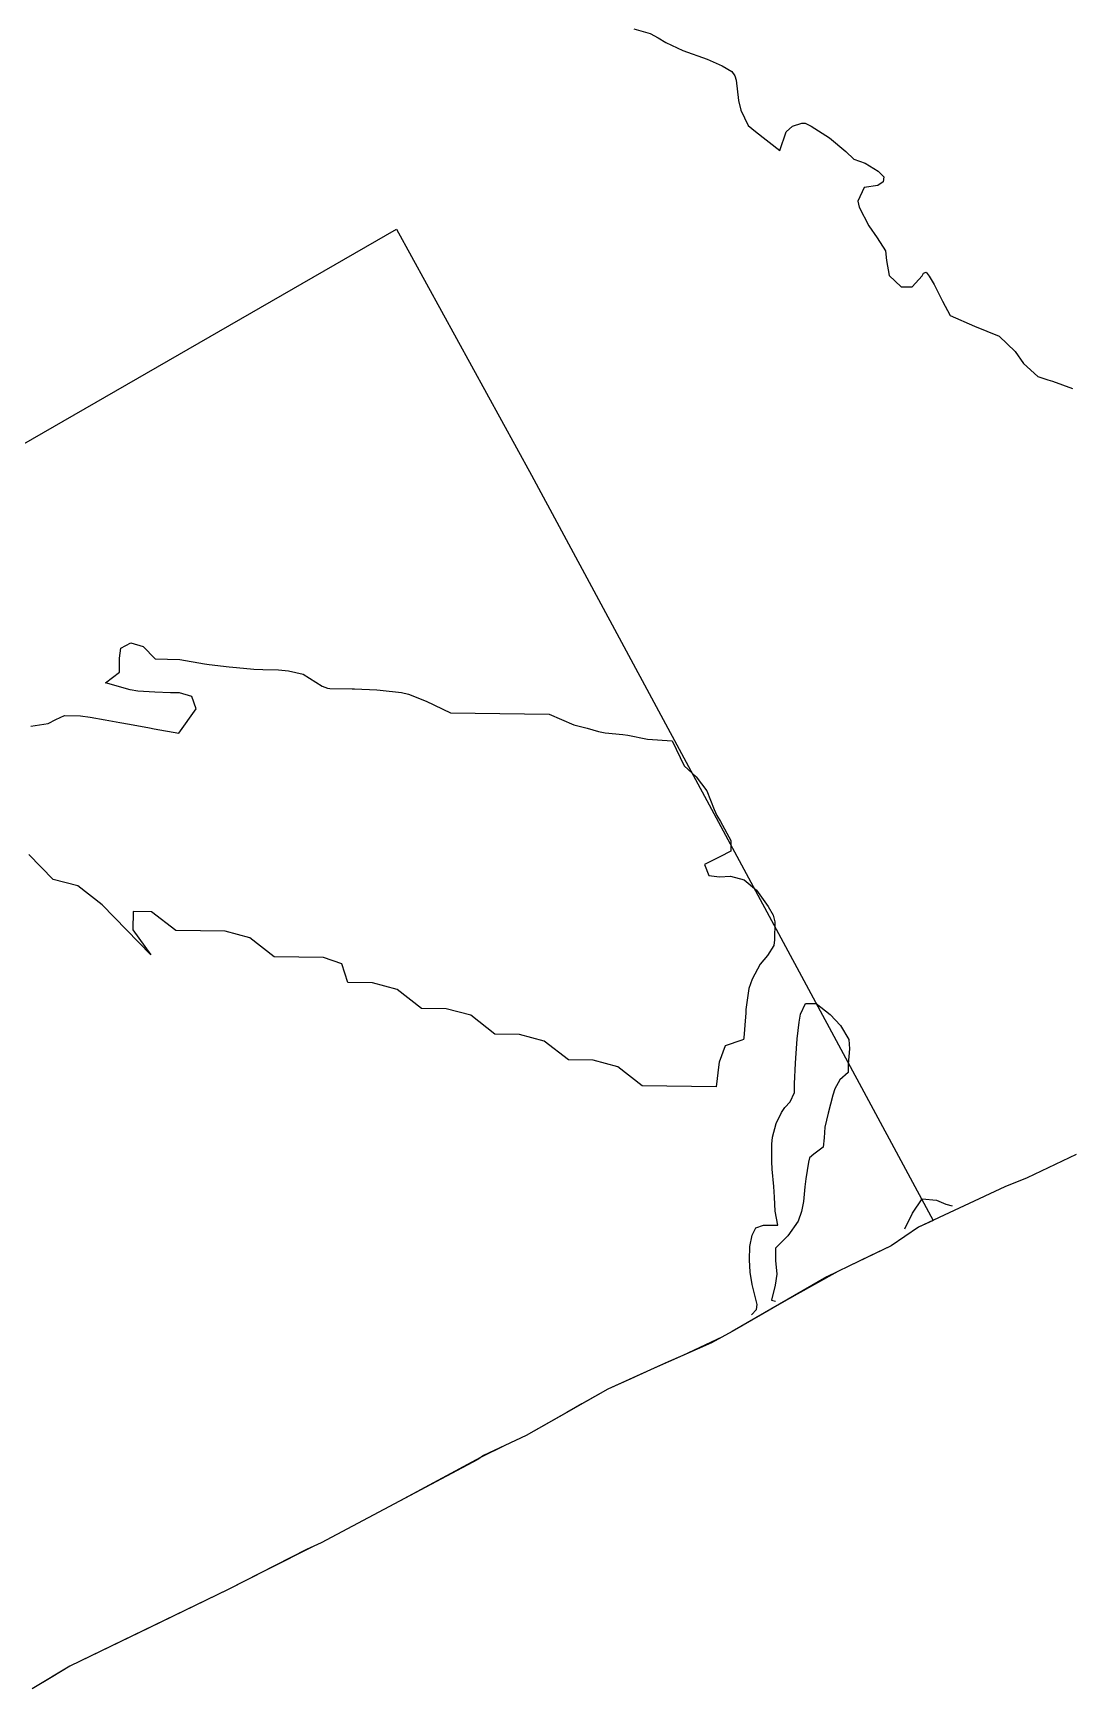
# Model space of a CAD drawing. Header units: metres. Extents: x 286371 to 293043, y 7462578 to 7466404.
# Drawn here: x 291096.2 to 291180.2, y 7463260.2 to 7463394.4 of the extents above; entities that cross this region are included whole.
import ezdxf

# ---------------------------------------------------------------- set-up
doc = ezdxf.new("R2010")
doc.units = ezdxf.units.M
doc.header["$MEASUREMENT"] = 0
for name, color, linetype in [('Area', 45, 'Continuous'), ('Curvas de Nivel 1m', 11, 'Continuous'), ('Curvas de Nivel 5m', 15, 'Continuous'), ('Edificações', 30, 'Continuous')]:
    doc.layers.add(name, color=color, linetype=linetype)

msp = doc.modelspace()

# ---------------------------------------------------------------- linework, layer by layer
at = {"layer": 'Area'}
msp.add_polyline3d([(291180.75, 7463303.51, 730.73), (291176.79, 7463301.61, 730.73), (291174.98, 7463300.89, 730.77), (291167.98, 7463297.61, 738.4), (291165.76, 7463296.1, 738.48), (291162.34, 7463294.46, 738.31), (291160.53, 7463293.57, 738.35), (291152.87, 7463289.16, 739.68), (291151.19, 7463288.24, 738.32), (291146.54, 7463286.18, 738.52), (291142.78, 7463284.47, 738.27), (291136.16, 7463280.72, 738.48), (291132.72, 7463279.1, 738.51), (291132.25, 7463278.77, 738.38), (291119.56, 7463272, 738.35), (291118.36, 7463271.48, 738.56), (291112.02, 7463268.22, 738.53), (291099.18, 7463262.01, 738.27), (291096.12, 7463260.17, 743.24)], dxfattribs=at)
at = {"layer": 'Curvas de Nivel 1m', "elevation": 731, "flags": 128}
for points in [[(291096.02, 7463338.24), (291097.41, 7463338.44), (291098.03, 7463338.77), (291098.74, 7463339.09), (291100.03, 7463339.08), (291100.83, 7463338.97), (291102.03, 7463338.75), (291103.22, 7463338.54), (291104.02, 7463338.39), (291105.62, 7463338.1), (291106.02, 7463338.03), (291108.01, 7463337.66), (291109.42, 7463339.64), (291109.06, 7463340.64), (291108.06, 7463340.94), (291107.34, 7463340.95), (291106.06, 7463340.99), (291104.7, 7463341.08), (291104.07, 7463341.17), (291102.07, 7463341.75), (291103.21, 7463342.62), (291103.19, 7463343.74), (291103.3, 7463344.55), (291104.12, 7463345), (291105.11, 7463344.7), (291106.1, 7463343.69), (291108.1, 7463343.65), (291110.1, 7463343.28), (291110.48, 7463343.23), (291112.1, 7463343.05), (291112.69, 7463342.99), (291114.09, 7463342.85), (291114.81, 7463342.83), (291116.09, 7463342.81), (291116.89, 7463342.72), (291118.09, 7463342.46), (291119.62, 7463341.48), (291120.07, 7463341.32), (291120.24, 7463341.3), (291122.07, 7463341.26), (291122.26, 7463341.26), (291124.07, 7463341.18), (291124.32, 7463341.16), (291126.07, 7463340.96), (291126.62, 7463340.82), (291128.06, 7463340.25), (291130.04, 7463339.32), (291132.04, 7463339.29), (291134.04, 7463339.26), (291136.04, 7463339.23), (291138.04, 7463339.2), (291140.03, 7463338.34), (291141.12, 7463338.06), (291142.02, 7463337.81), (291142.57, 7463337.69), (291144.01, 7463337.57), (291144.41, 7463337.51), (291146.01, 7463337.19), (291148, 7463337.04), (291148, 7463337.04), (291148.97, 7463335.03), (291149.96, 7463334.12), (291150.82, 7463333), (291151.42, 7463331.49), (291151.62, 7463330.99), (291151.91, 7463330.51), (291152.77, 7463328.97), (291152.75, 7463328.09), (291151.86, 7463327.63), (291150.63, 7463327.01), (291150.97, 7463326.13), (291151.84, 7463326.03), (291152.74, 7463326.08), (291153.84, 7463325.77), (291154.83, 7463324.94), (291155.8, 7463323.6), (291156.19, 7463322.92), (291156.33, 7463322.37), (291156.31, 7463320.92), (291156.24, 7463320.44), (291155.74, 7463319.65), (291155.13, 7463318.94), (291154.5, 7463317.73), (291154.23, 7463316.95), (291153.98, 7463315.26), (291153.97, 7463314.96), (291153.96, 7463314.67), (291153.82, 7463312.96), (291153.78, 7463312.82), (291153.64, 7463312.76), (291152.3, 7463312.32), (291151.81, 7463310.99), (291151.79, 7463310.81), (291151.57, 7463308.99), (291149.57, 7463309.02), (291147.58, 7463309.05), (291145.58, 7463309.08), (291143.61, 7463310.61), (291141.61, 7463311.14), (291139.61, 7463311.17), (291137.64, 7463312.7), (291135.64, 7463313.23), (291133.64, 7463313.26), (291131.67, 7463314.79), (291129.67, 7463315.32), (291127.67, 7463315.35), (291125.7, 7463316.88), (291123.7, 7463317.41), (291121.7, 7463317.44), (291121.23, 7463318.95), (291119.73, 7463319.48), (291117.73, 7463319.51), (291115.73, 7463319.54), (291113.76, 7463321.08), (291111.77, 7463321.6), (291109.77, 7463321.63), (291107.77, 7463321.66), (291105.8, 7463323.19), (291104.3, 7463323.22), (291104.27, 7463321.72), (291105.74, 7463319.69), (291103.77, 7463321.72), (291101.8, 7463323.75), (291099.83, 7463325.28), (291097.83, 7463325.81), (291095.86, 7463327.84)], [(291154.44, 7463290.51), (291154.85, 7463290.94), (291154.9, 7463291.35), (291154.49, 7463292.95), (291154.33, 7463293.97), (291154.27, 7463294.95), (291154.29, 7463296.05), (291154.5, 7463296.95), (291154.79, 7463297.55), (291155.41, 7463297.77), (291156.57, 7463297.76), (291156.36, 7463298.92), (291156.31, 7463300.05), (291156.26, 7463300.92), (291156.1, 7463302.3), (291156.08, 7463302.93), (291156.08, 7463304.35), (291156.15, 7463304.92), (291156.44, 7463306.01), (291156.87, 7463306.91), (291157.15, 7463307.31), (291157.56, 7463307.76), (291157.93, 7463308.54), (291157.93, 7463308.9), (291157.91, 7463309.23), (291157.99, 7463310.9), (291158.03, 7463311.31), (291158.15, 7463312.89), (291158.31, 7463314.24), (291158.42, 7463314.88), (291158.81, 7463315.75), (291159.69, 7463315.75), (291160.82, 7463314.85), (291161.65, 7463313.95), (291162.33, 7463312.82), (291162.39, 7463312.06), (291162.26, 7463310.82), (291162.27, 7463310.15), (291161.59, 7463309.57), (291161.18, 7463308.84), (291161.03, 7463308.31), (291160.66, 7463306.85), (291160.38, 7463305.71), (291160.34, 7463304.86), (291160.25, 7463304.11), (291159.49, 7463303.53), (291159.15, 7463303.22), (291159.06, 7463302.88), (291158.83, 7463301.52), (291158.77, 7463300.88), (291158.65, 7463299.68), (291158.48, 7463298.89), (291158.22, 7463298.09), (291157.39, 7463296.9), (291156.39, 7463295.91), (291156.37, 7463294.92), (291156.48, 7463293.79), (291156.35, 7463292.92), (291156.07, 7463291.68), (291156.37, 7463291.62)], [(291166.86, 7463297.48), (291167.49, 7463298.74), (291168.26, 7463299.92), (291169.44, 7463299.79), (291170.2, 7463299.47), (291170.7, 7463299.33)]]:
    msp.add_lwpolyline(points, dxfattribs=at)
at = {"layer": 'Curvas de Nivel 5m', "elevation": 730, "flags": 128}
msp.add_lwpolyline([(291144.89, 7463394.78), (291146.21, 7463394.41), (291146.88, 7463394.04), (291147.49, 7463393.68), (291148.86, 7463393.03), (291150.85, 7463392.32), (291152.05, 7463391.79), (291152.84, 7463391.33), (291153.09, 7463390.97), (291153.18, 7463390.62), (291153.39, 7463388.97), (291153.58, 7463388.18), (291154.16, 7463386.95), (291154.77, 7463386.47), (291156.74, 7463384.91), (291157.24, 7463386.43), (291157.77, 7463386.9), (291158.52, 7463387.14), (291158.78, 7463387.12), (291159.27, 7463386.88), (291160.76, 7463385.94), (291162.08, 7463384.83), (291162.73, 7463384.22), (291163.64, 7463383.9), (291164.71, 7463383.25), (291165.17, 7463382.79), (291165.12, 7463382.37), (291164.69, 7463382.08), (291163.58, 7463381.92), (291163.05, 7463380.82), (291163.17, 7463380.31), (291163.95, 7463378.8), (291164.63, 7463377.84), (291165.29, 7463376.78), (291165.39, 7463375.99), (291165.61, 7463374.78), (291166.57, 7463373.85), (291167.47, 7463373.85), (291168.26, 7463374.74), (291168.37, 7463374.96), (291168.59, 7463375.05), (291168.84, 7463374.73), (291169.24, 7463374.05), (291169.93, 7463372.71), (291170.54, 7463371.53), (291172.52, 7463370.67), (291174.51, 7463369.86), (291175.81, 7463368.62), (291176.48, 7463367.64), (291177.64, 7463366.6), (291178.46, 7463366.32), (291178.83, 7463366.21), (291180.45, 7463365.61)], dxfattribs=at)
at = {"layer": 'Edificações', "elevation": 736}
msp.add_lwpolyline([(291077.63, 7463350.89), (291125.65, 7463378.55), (291136.61, 7463358.58), (291169.16, 7463298.16), (291167.98, 7463297.61), (291165.76, 7463296.1), (291164.05, 7463295.28), (291162.34, 7463294.46), (291161.43, 7463294.02), (291158.14, 7463292.19), (291156.7, 7463291.37), (291155.35, 7463290.59), (291152.87, 7463289.16), (291152.03, 7463288.7), (291148.87, 7463287.21), (291147.69, 7463286.68), (291146.54, 7463286.18), (291144.66, 7463285.32), (291142.78, 7463284.47), (291140.69, 7463283.28), (291139.47, 7463282.59), (291136.16, 7463280.72), (291134.44, 7463279.91), (291132.48, 7463278.94), (291125.91, 7463275.39), (291119.56, 7463272), (291118.96, 7463271.74), (291115.19, 7463269.85), (291112.02, 7463268.22), (291105.6, 7463265.11), (291099.18, 7463262.01), (291097.65, 7463261.09), (291096.12, 7463260.17)], dxfattribs=at)

doc.saveas('drawing.dxf')
